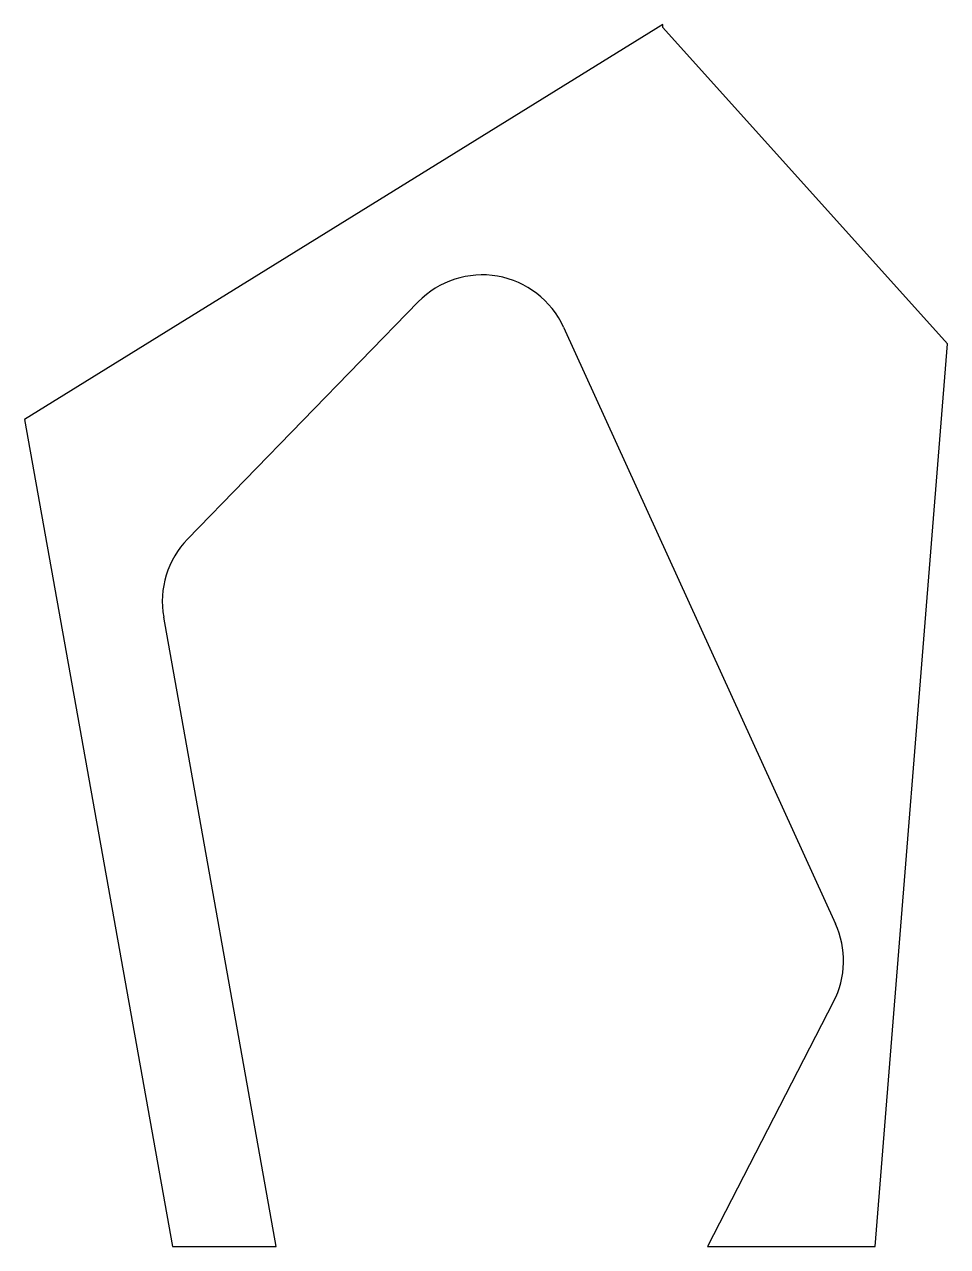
# Model space of a CAD drawing. Header units: metres. Extents: x -295 to 1545, y 190 to 2626.
import ezdxf

# ---------------------------------------------------------------- set-up
doc = ezdxf.new("R2010")
doc.units = ezdxf.units.M

msp = doc.modelspace()

# ---------------------------------------------------------------- linework, layer by layer
at = {"layer": 'PARAMETRIX'}
for p, q in [((977.5, 2626.481), (-295, 1839.1147)), ((977.5, 2620.1009), (977.5, 2626.481)), ((1545, 1989.4643), (977.5, 2620.1009)), ((30.16, 1600.4659), (489.9375, 2073.2868)), ((779.5181, 2023.0214), (1321.6876, 833.5681)), ((1401, 190), (1545, 1989.4643)), ((-295, 1839.1147), (0, 190)), ((206.5, 190), (-17.4593, 1445.1052)), ((1317.9642, 678.2381), (1066.5, 190)), ((0, 190), (206.5, 190)), ((1066.5, 190), (1401, 190))]:
    msp.add_line(p, q, dxfattribs=at)
for centre, start, end in [((617.5504, 1949.1943), 24.5042, 135.8013), ((157.7728, 1476.3734), 135.8013, 190.1173), ((1159.7198, 759.7409), 332.7495, 24.5042)]:
    msp.add_arc(centre, 178, start, end, dxfattribs=at)

doc.saveas('drawing.dxf')
